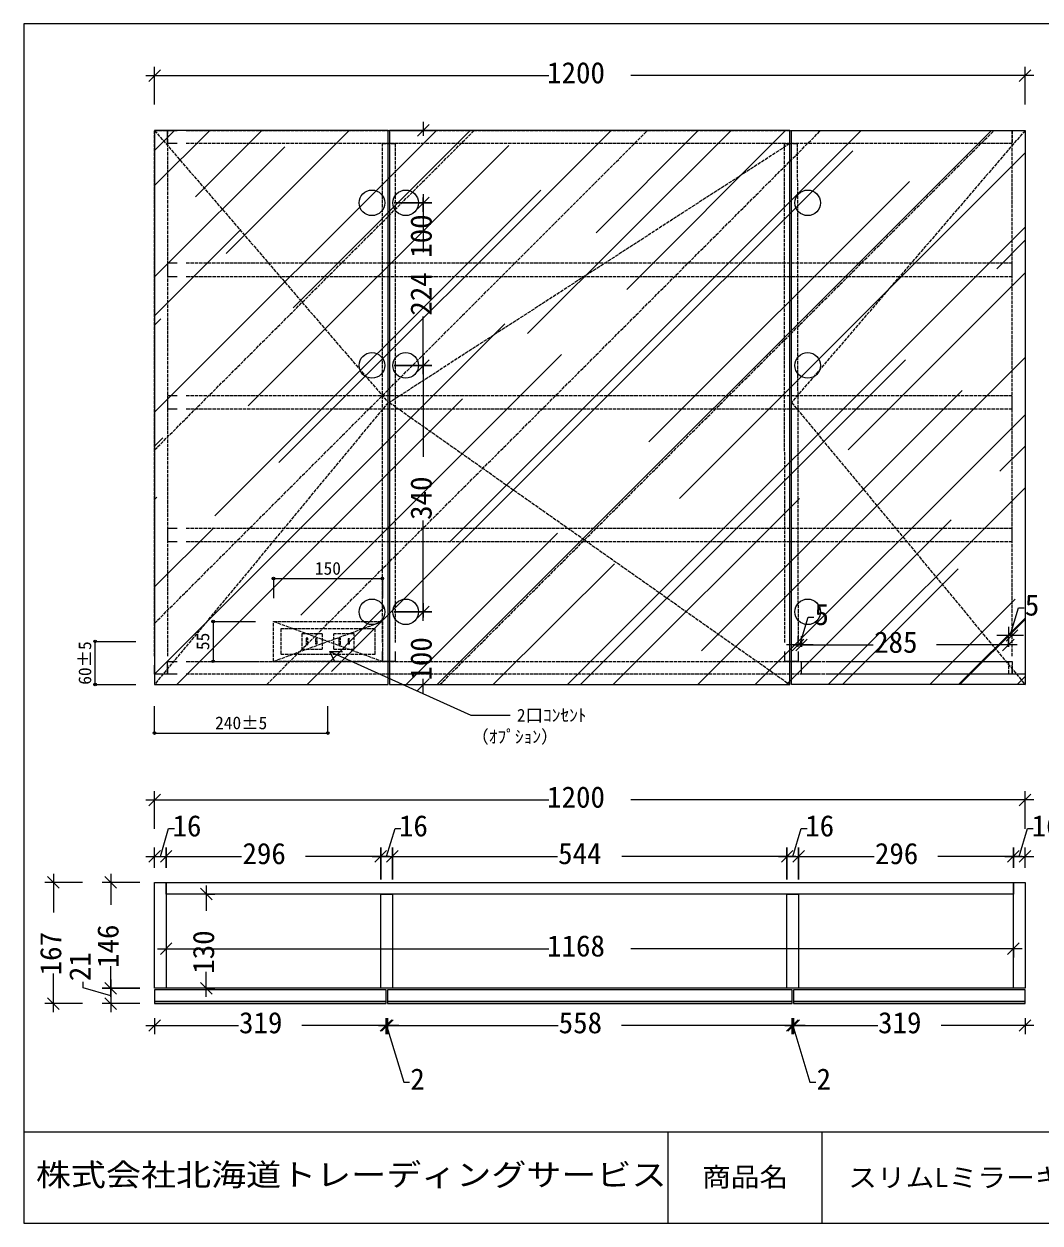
# Model space of a CAD drawing. Units: millimetres, scale not verified. Extents: x -1249 to 1249, y -827 to 827.
# Drawn here: x -1249 to 151, y -827 to 827 of the extents above; entities that cross this region are included whole.
import ezdxf
from ezdxf.enums import TextEntityAlignment as Align

# ---------------------------------------------------------------- set-up
doc = ezdxf.new("R2010")
doc.units = ezdxf.units.MM
doc.header["$LTSCALE"] = 6
doc.header["$PDMODE"] = 32
doc.header["$PDSIZE"] = 3.6
doc.linetypes.add('USER1', pattern=[1, 0.8, -0.2])
doc.layers.add('0-0_0', color=8, linetype='Continuous', lineweight=18)
doc.layers.add('0-1', color=7, linetype='Continuous', lineweight=15)
doc.styles.add('ＭＳ ゴシック', font='')
doc.styles.get('ＭＳ ゴシック').set_extended_font_data('MS Gothic')

msp = doc.modelspace()

# ---------------------------------------------------------------- linework, layer by layer
at = {"layer": '0-0_0', "color": 1}
for p, q in [((-1061.396, 763.42), (-1077.406, 747.411)), ((-1069.401, 715.391), (-1069.401, 767.423)), ((122.594, 747.411), (138.604, 763.42)), ((130.599, 715.391), (130.599, 767.423)), ((-1081.408, 755.416), (-525.799, 755.416)), ((142.607, 755.416), (-413.003, 755.416)), ((-739.019, 679.733), (-686.987, 679.733)), ((-706.999, 671.728), (-690.99, 687.738)), ((-698.994, 691.741), (-698.994, 672.092)), ((-698.994, 591.68), (-698.994, 511.995)), ((-698.994, 567.665), (-698.994, 587.314)), ((-698.994, 343.53), (-698.994, 423.214)), ((-698.994, 367.544), (-698.994, 229.642)), ((-698.994, 3.687), (-698.994, 141.953)), ((-698.994, 27.702), (-698.994, 8.053)), ((99.671, -24.694), (115.681, -8.684)), ((120.775, -8.684), (104.765, -24.694)), ((-190.322, -37.792), (-174.313, -21.783)), ((-189.595, -29.788), (-78.618, -29.788)), ((-182.318, -32.335), (-182.318, -17.78)), ((119.684, -29.788), (8.707, -29.788)), ((99.671, -37.792), (115.681, -21.783)), ((-690.99, -76.361), (-706.999, -92.371)), ((-698.994, -96.373), (-698.994, -76.361)), ((-739.019, -84.366), (-686.987, -84.366)), ((-1069.401, -283.396), (-1069.401, -231.364)), ((130.599, -283.396), (130.599, -231.364)), ((-1081.408, -243.372), (-525.799, -243.372)), ((-1061.396, -235.367), (-1077.406, -251.376)), ((142.607, -243.372), (-413.003, -243.372)), ((122.594, -251.376), (138.604, -235.367)), ((-1061.396, -313.232), (-1077.406, -329.242)), ((-1069.401, -337.247), (-1069.401, -309.23)), ((122.594, -329.242), (138.604, -313.232)), ((130.599, -337.247), (130.599, -309.23)), ((-1081.408, -321.237), (-1041.384, -321.237)), ((-1065.398, -321.237), (-949.328, -321.237)), ((-745.568, -321.237), (-861.275, -321.237)), ((-769.583, -321.237), (-729.558, -321.237)), ((-753.573, -321.237), (-513.791, -321.237)), ((-185.592, -321.237), (-425.374, -321.237)), ((-209.243, -321.237), (-169.583, -321.237)), ((-193.597, -321.237), (-77.527, -321.237)), ((126.597, -321.237), (10.527, -321.237)), ((102.582, -321.237), (142.607, -321.237)), ((-1208.758, -345.252), (-1208.758, -398.739)), ((-1129.801, -345.252), (-1129.801, -388.187)), ((-1168.734, -357.259), (-1220.765, -357.259)), ((-1200.753, -365.264), (-1216.763, -349.254)), ((-1089.777, -357.259), (-1141.808, -357.259)), ((-1121.796, -365.264), (-1137.806, -349.254)), ((-998.085, -361.261), (-998.085, -396.192)), ((-990.08, -381.273), (-1006.09, -365.264)), ((-998.085, -373.269), (-986.077, -373.269)), ((-1045.386, -440.582), (-1061.396, -456.592)), ((106.585, -456.592), (122.594, -440.582)), ((-1065.398, -448.587), (-525.799, -448.587)), ((-1053.391, -448.587), (-1053.391, -460.594)), ((126.597, -448.587), (-413.003, -448.587)), ((114.59, -448.587), (114.59, -460.594)), ((-1129.801, -515.173), (-1129.801, -472.601)), ((-1208.758, -536.276), (-1208.758, -482.789)), ((-1129.801, -491.158), (-1129.801, -536.276)), ((-1006.09, -495.161), (-990.08, -511.17)), ((-998.085, -515.173), (-998.085, -480.606)), ((-998.085, -503.165), (-986.077, -503.165)), ((-1168.734, -524.269), (-1220.765, -524.269)), ((-1216.763, -516.264), (-1200.753, -532.274)), ((-1089.777, -524.269), (-1141.808, -524.269)), ((-1137.806, -516.264), (-1121.796, -532.274)), ((-1069.401, -544.281), (-1069.401, -566.477)), ((130.599, -544.281), (130.599, -566.477)), ((-1081.408, -554.469), (-953.694, -554.469)), ((-1061.396, -546.464), (-1077.406, -562.474)), ((-738.291, -554.469), (-866.369, -554.469)), ((-760.486, -554.469), (-513.064, -554.469)), ((-178.315, -554.469), (-425.738, -554.469)), ((-200.51, -554.469), (-72.433, -554.469)), ((142.607, -554.469), (14.893, -554.469)), ((122.594, -562.474), (138.604, -546.464))]:
    msp.add_line(p, q, dxfattribs=at)
at = {"layer": '0-0_0', "color": 4}
for p, q in [((-1069.401, 603.687), (-993.355, 679.733)), ((-1069.401, 652.08), (-1041.748, 679.733)), ((-1069.401, 291.134), (-680.802, 679.733)), ((-1013.003, 588.041), (-921.311, 679.733)), ((-970.795, 509.812), (-801.238, 679.733)), ((-898.024, 221.637), (-439.928, 679.733)), ((-878.376, 435.221), (-634.228, 679.733)), ((-679.71, -84.366), (84.389, 679.733)), ((-662.973, 112.117), (-95.356, 679.733)), ((-555.271, 399.563), (-274.737, 679.733)), ((-460.668, 538.557), (-319.856, 679.733)), ((-418.461, 460.328), (-199.419, 679.733)), ((-1069.401, 477.793), (-890.019, 657.174)), ((-940.232, 299.867), (-581.105, 658.993)), ((-825.617, -66.537), (-106.999, 651.716)), ((-345.689, 172.153), (130.599, 648.805)), ((-986.077, 148.138), (-537.078, 597.138)), ((-388.261, 250.382), (-28.77, 609.509)), ((-499.965, -84.366), (130.599, 546.198)), ((-1069.401, 423.942), (-950.419, 542.923)), ((91.667, 489.072), (130.599, 528.369)), ((-113.185, 239.466), (130.599, 483.251)), ((-1069.401, 411.207), (-1060.668, 419.939)), ((-1069.401, -70.176), (-586.563, 413.026)), ((-867.824, 11.328), (-508.333, 370.819)), ((-320.583, -84.366), (130.599, 366.816)), ((-482.136, -84.366), (-34.228, 363.542)), ((-315.489, -37.792), (44.001, 321.334)), ((-1038.837, -84.366), (-644.78, 309.691)), ((-241.262, -84.366), (130.599, 287.496)), ((-1069.401, 244.197), (-1058.121, 255.84)), ((96.033, 209.994), (130.599, 244.56)), ((-140.838, -84.366), (130.599, 187.071)), ((-1069.401, 170.698), (-1066.126, 173.972)), ((-437.017, -84.366), (-180.498, 172.153)), ((-198.327, -84.366), (28.719, 142.681)), ((-1069.401, 50.261), (-987.897, 131.765)), ((-722.645, -84.366), (-513.791, 124.488)), ((-602.572, -84.366), (-435.562, 82.28)), ((-121.19, -84.366), (38.544, 75.367)), ((-0.753, -84.366), (116.773, 33.16)), ((-859.091, -84.366), (-752.845, 22.244)), ((38.907, -84.366), (130.599, 7.326)), ((40.727, -84.366), (130.599, 5.506)), ((119.684, -84.366), (130.599, -73.45))]:
    msp.add_line(p, q, dxfattribs=at)
at = {"layer": '0-0_0', "color": 4, "linetype": 'USER1'}
for p, q in [((-1069.401, 239.103), (-628.77, 679.733)), ((-1069.401, 0.049), (-389.716, 679.733)), ((-914.762, -84.366), (-151.026, 679.733)), ((-676.071, -84.366), (88.028, 679.733))]:
    msp.add_line(p, q, dxfattribs=at)
at = {"layer": '0-0_0', "color": 7}
for p, q in [((-1249.379, -701.329), (1248.863, -701.329)), ((-361.932, -701.329), (-361.932, -826.86))]:
    msp.add_line(p, q, dxfattribs=at)
at = {"layer": '0-0_0', "color": 7, "lineweight": 15}
msp.add_line((-149.768, -701.329), (-149.768, -826.86), dxfattribs=at)
at = {"layer": '0-0_0', "color": 7}
for points in [[(-1249.379, -826.86), (1248.863, -826.86), (1248.863, 826.506), (-1249.379, 826.506)], [(-1069.401, -84.366), (-747.387, -84.366), (-747.387, 679.733), (-1069.401, 679.733)], [(-745.568, -84.366), (-193.597, -84.366), (-193.597, 679.733), (-745.568, 679.733)], [(130.599, -84.366), (-191.414, -84.366), (-191.414, 679.733), (130.599, 679.733)], [(-1069.401, -357.259), (-1053.391, -357.259), (-1053.391, -503.165), (-1069.401, -503.165)], [(-1069.401, -357.259), (130.599, -357.259), (130.599, -503.165), (-1069.401, -503.165)], [(-1053.391, -357.259), (114.59, -357.259), (114.59, -373.269), (-1053.391, -373.269)], [(114.59, -357.259), (130.599, -357.259), (130.599, -503.165), (114.59, -503.165)], [(-757.575, -373.269), (-741.566, -373.269), (-741.566, -503.165), (-757.575, -503.165)], [(-197.6, -373.269), (-181.59, -373.269), (-181.59, -503.165), (-197.6, -503.165)], [(-750.298, -505.349), (-1069.401, -505.349), (-1069.401, -521.358), (-750.298, -521.358), (-1069.401, -521.358), (-1069.401, -524.269), (-750.298, -524.269)], [(-190.322, -505.349), (-748.479, -505.349), (-748.479, -524.269), (-190.322, -524.269)], [(-188.503, -524.269), (130.599, -524.269), (130.599, -521.358), (-188.503, -521.358), (130.599, -521.358), (130.599, -505.349), (-188.503, -505.349)]]:
    msp.add_lwpolyline(points, close=True, dxfattribs=at)
at = {"layer": '0-0_0', "color": 7, "linetype": 'USER1', "lineweight": 15}
for points in [[(-1069.401, -45.433), (-1069.401, 679.733), (-1051.572, 679.733), (-1051.572, -45.433)], [(-1069.401, 679.733), (-747.387, 304.597), (-1069.401, -84.366)], [(-1025.738, 679.733), (112.77, 679.733), (112.77, 661.54), (-1025.738, 661.54)], [(130.599, 679.733), (-191.414, 304.597), (130.599, -84.366)], [(112.77, -45.433), (112.77, 679.733), (130.599, 679.733), (130.599, -45.433)], [(-755.392, -26.513), (-755.392, 661.54), (-737.563, 661.54), (-737.563, -26.513)], [(-193.597, 661.54), (-745.568, 304.597), (-193.597, -84.366)], [(-200.51, -26.513), (-201.238, 661.54), (-183.409, 661.54), (-182.318, -26.513)], [(-1025.738, 478.52), (112.77, 478.52), (112.77, 496.713), (-1025.738, 496.713)], [(-1025.738, 295.864), (112.77, 295.864), (112.77, 313.693), (-1025.738, 313.693)], [(-1025.738, 112.844), (112.77, 112.844), (112.77, 130.673), (-1025.738, 130.673)], [(-1025.738, -52.347), (112.77, -52.347), (112.77, -70.176), (-1025.738, -70.176)], [(-141.202, -52.347), (107.676, -52.347), (107.676, -70.176), (-141.202, -70.176)]]:
    msp.add_lwpolyline(points, dxfattribs=at)
at = {"layer": '0-0_0', "color": 7, "lineweight": 15}
for points in [[(-1038.109, 661.54), (-1051.572, 661.54), (-1051.572, 679.733), (-1038.109, 679.733)], [(-1038.109, 496.713), (-1051.572, 496.713), (-1051.572, 478.52), (-1038.109, 478.52)], [(-1038.109, 313.693), (-1051.572, 313.693), (-1051.572, 295.864), (-1038.109, 295.864)], [(-1038.109, 130.673), (-1051.572, 130.673), (-1051.572, 112.844), (-1038.109, 112.844)], [(-737.563, -38.884), (-737.563, -52.347), (-755.392, -52.347), (-755.392, -38.884)], [(-182.318, -38.884), (-182.318, -52.347), (-200.51, -52.347), (-200.51, -38.884)], [(-1051.572, -57.805), (-1051.572, -70.176), (-1069.401, -70.176), (-1069.401, -57.805)], [(-1038.109, -70.176), (-1051.572, -70.176), (-1051.572, -52.347), (-1038.109, -52.347)], [(-153.573, -70.176), (-177.587, -70.176), (-177.587, -52.347), (-153.573, -52.347)], [(130.599, -57.805), (130.599, -70.176), (112.77, -70.176), (112.77, -57.805)]]:
    msp.add_lwpolyline(points, dxfattribs=at)
at = {"layer": '0-0_0', "color": 1}
for points in [[(-686.987, 579.673), (-739.019, 579.673), (-686.987, 579.673)], [(-690.99, 587.677), (-706.999, 571.668), (-690.99, 587.677)], [(-686.987, 355.537), (-739.019, 355.537), (-686.987, 355.537)], [(-690.99, 363.542), (-706.999, 347.532), (-690.99, 363.542)], [(-690.99, 23.699), (-706.999, 7.69), (-690.99, 23.699)], [(110.223, -16.689), (121.503, 21.516), (129.508, 21.516)], [(-686.987, 15.694), (-739.019, 15.694), (-686.987, 15.694)], [(-179.771, -29.788), (-168.491, 8.417), (-160.486, 8.417)], [(107.676, -4.682), (107.676, -32.335), (107.676, -17.78)], [(128.416, -16.689), (112.77, -16.689), (112.77, -4.682)], [(-161.578, -29.788), (-177.587, -29.788), (-182.318, -29.788), (-198.327, -29.788)], [(-185.592, -37.792), (-169.583, -21.783), (-185.592, -37.792)], [(-177.587, -17.78), (-177.587, -32.335), (-177.587, -17.78)], [(112.77, -16.689), (107.676, -16.689), (91.667, -16.689)], [(-1061.396, -321.237), (-1050.116, -283.032), (-1042.111, -283.032)], [(-749.57, -321.237), (-737.927, -283.032), (-729.922, -283.032)], [(-189.595, -321.237), (-177.951, -283.032), (-169.946, -283.032)], [(122.594, -321.237), (133.874, -283.032), (141.879, -283.032)], [(-1061.396, -329.242), (-1045.386, -313.232), (-1061.396, -329.242)], [(-1053.391, -309.23), (-1053.391, -337.247), (-1053.391, -309.23)], [(-765.58, -329.242), (-749.57, -313.232), (-765.58, -329.242)], [(-757.575, -309.23), (-757.575, -353.256), (-757.575, -309.23)], [(-749.57, -329.242), (-733.561, -313.232), (-749.57, -329.242)], [(-741.566, -309.23), (-741.566, -353.256), (-741.566, -309.23)], [(-205.241, -329.242), (-189.595, -313.232), (-205.241, -329.242)], [(-197.6, -309.23), (-197.6, -353.256), (-197.6, -309.23)], [(-189.595, -329.242), (-173.585, -313.232), (-189.595, -329.242)], [(-181.59, -309.23), (-181.59, -353.256), (-181.59, -309.23)], [(106.585, -329.242), (122.594, -313.232), (106.585, -329.242)], [(114.59, -309.23), (114.59, -337.247), (114.59, -309.23)], [(-1129.801, -513.717), (-1168.006, -502.438), (-1168.006, -494.433)], [(-1137.806, -495.161), (-1121.796, -511.17), (-1137.806, -495.161)], [(-1141.808, -503.165), (-1089.777, -503.165), (-1141.808, -503.165)], [(-750.298, -566.477), (-750.298, -544.281), (-750.298, -566.477)], [(-748.479, -566.477), (-748.479, -544.281), (-748.479, -566.477)], [(-190.322, -566.477), (-190.322, -544.281), (-190.322, -566.477)], [(-188.503, -566.477), (-188.503, -544.281), (-188.503, -566.477)], [(-732.469, -554.469), (-748.479, -554.469), (-750.298, -554.469), (-766.308, -554.469)], [(-742.293, -546.464), (-758.303, -562.474), (-742.293, -546.464)], [(-756.484, -562.474), (-740.474, -546.464), (-756.484, -562.474)], [(-749.57, -554.469), (-725.92, -632.698), (-717.915, -632.698)], [(-172.493, -554.469), (-188.503, -554.469), (-190.322, -554.469), (-206.332, -554.469)], [(-182.318, -546.464), (-198.327, -562.474), (-182.318, -546.464)], [(-196.508, -562.474), (-180.498, -546.464), (-196.508, -562.474)], [(-189.595, -554.469), (-165.944, -632.698), (-157.939, -632.698)]]:
    msp.add_lwpolyline(points, dxfattribs=at)
at = {"layer": '0-0_0', "color": 7}
msp.add_lwpolyline([(-190.322, -521.358), (-748.479, -521.358), (-190.322, -521.358)], dxfattribs=at)
for centre in [(-769.765, 579.855), (-723.191, 579.855), (-169.037, 579.855), (-769.765, 355.719), (-723.191, 355.719), (-169.037, 355.719), (-769.765, 15.876), (-723.191, 15.876), (-169.037, 15.876)]:
    msp.add_circle(centre, 17.647, dxfattribs=at)
at = {"layer": '0-1', "color": 4, "lineweight": 9}
for p, q in [((-905.392, 61.794), (-755.392, 61.794)), ((-905.392, 61.794), (-905.392, 34.906)), ((-755.392, 61.794), (-755.392, 34.906)), ((-988.767, 2.653), (-988.767, -52.347)), ((-988.767, 2.653), (-930.333, 2.653)), ((-1151.398, -84.366), (-1151.398, -24.847)), ((-1151.398, -24.847), (-1095.069, -24.847)), ((-988.767, -52.347), (-930.333, -52.347)), ((-1151.398, -84.366), (-1095.069, -84.366)), ((-1069.401, -151.253), (-1069.401, -114.347)), ((-830.392, -151.253), (-830.392, -114.347)), ((-1069.401, -151.253), (-830.392, -151.253))]:
    msp.add_line(p, q, dxfattribs=at)
at = {"layer": '0-1', "linetype": 'USER1'}
for p, q in [((-905.392, 2.653), (-755.392, -52.347)), ((-905.392, -52.347), (-755.392, 2.653)), ((-866.392, -14.347), (-866.392, -35.347)), ((-838.392, -14.347), (-866.392, -14.347)), ((-838.392, -14.347), (-838.392, -35.347)), ((-822.392, -35.347), (-822.392, -14.347)), ((-794.392, -14.347), (-822.392, -14.347)), ((-794.392, -35.347), (-794.392, -14.347)), ((-866.392, -35.347), (-838.392, -35.347)), ((-822.392, -35.347), (-794.392, -35.347))]:
    msp.add_line(p, q, dxfattribs=at)
at = {"layer": '0-1'}
for p, q in [((-827.805, -38.94), (-810.343, -38.94)), ((-821.256, -52.037), (-827.805, -38.94)), ((-827.805, -38.94), (-633.333, -126.642)), ((-633.333, -126.642), (-579.329, -126.642))]:
    msp.add_line(p, q, dxfattribs=at)
at = {"layer": '0-1', "linetype": 'USER1'}
for points in [[(-755.392, -52.347), (-905.392, -52.347), (-905.392, 2.653), (-755.392, 2.653)], [(-765.392, -42.347), (-765.392, -7.347), (-895.392, -7.347), (-895.392, -42.347)]]:
    msp.add_lwpolyline(points, close=True, dxfattribs=at)
at = {"layer": '0-1', "linetype": 'USER1', "lineweight": 18}
for points in [[(-858.142, -29.197), (-858.142, -20.497), (-860.342, -20.497), (-860.342, -29.197)], [(-845.442, -28.347), (-845.442, -21.347), (-847.642, -21.347), (-847.642, -28.347)], [(-813.142, -29.197), (-813.142, -20.497), (-815.342, -20.497), (-815.342, -29.197)], [(-800.442, -28.347), (-800.442, -21.347), (-802.642, -21.347), (-802.642, -28.347)]]:
    msp.add_lwpolyline(points, close=True, dxfattribs=at)
at = {"layer": '0-1', "color": 6}
for p in [(-905.392, 61.794), (-755.392, 61.794), (-988.767, 2.653), (-1151.398, -24.847), (-988.767, -52.347), (-1151.398, -84.366), (-1069.401, -151.253), (-830.392, -151.253)]:
    msp.add_point(p, dxfattribs=at)

# ---------------------------------------------------------------- texts
at = {"layer": '0-0_0', "color": 7, "style": 'ＭＳ ゴシック'}
for s, p in [('1200', (-528.346, 735.843)), ('5', (130.235, 1.944)), ('5', (-159.758, -11.155)), ('285', (-77.527, -49.36)), ('1200', (-528.346, -262.944)), ('16', (-1044.658, -302.604)), ('16', (-732.469, -302.604)), ('16', (-172.493, -302.604)), ('16', (139.696, -302.604)), ('296', (-948.236, -340.809)), ('544', (-513.064, -340.809)), ('296', (-76.435, -340.809)), ('1168', (-528.346, -468.159)), ('319', (-952.966, -574.041)), ('558', (-512.336, -574.041)), ('319', (-72.069, -574.041)), ('2', (-716.823, -651.83)), ('2', (-156.848, -651.83))]:
    msp.add_text(s, height=29.33, dxfattribs=at).set_placement(p, align=Align.BOTTOM_LEFT)
for s, p in [('224 100', (-678.565, 424.306)), ('340', (-678.565, 142.681)), ('100', (-678.565, -78.908)), ('167', (-1189.186, -485.336)), ('146', (-1110.229, -475.148)), ('130', (-978.513, -483.153)), ('21', (-1148.874, -493.341))]:
    msp.add_text(s, height=29.33, rotation=90, dxfattribs=at).set_placement(p, align=Align.BOTTOM_LEFT)
at = {"layer": '0-0_0', "color": 2, "style": 'ＭＳ ゴシック', "width": 1.15}
msp.add_text('株式会社北海道トレーディングサービス', height=30.79, dxfattribs=at).set_placement((-1233.01, -784.925), align=Align.BOTTOM_LEFT)
at = {"layer": '0-0_0', "color": 3, "style": 'ＭＳ ゴシック', "width": 1.1}
for s, p in [('商品名', (-314.704, -784.46)), ('スリムLミラーキャビネット', (-113.262, -785.282))]:
    msp.add_text(s, height=26.39, dxfattribs=at).set_placement(p, align=Align.BOTTOM_LEFT)
at = {"layer": '0-1', "style": 'ＭＳ ゴシック'}
for s, p in [('150', (-848.392, 61.794)), ('240±5', (-985.896, -151.253)), ('2口ｺﾝｾﾝﾄ', (-569.888, -140.75)), ('（ｵﾌﾟｼｮﾝ）', (-632.665, -170.299))]:
    msp.add_text(s, height=17.6, dxfattribs=at).set_placement(p, align=Align.BOTTOM_LEFT)
for s, p in [('55', (-988.767, -36.847)), ('60±5', (-1151.398, -84.606))]:
    msp.add_text(s, height=17.6, rotation=90, dxfattribs=at).set_placement(p, align=Align.BOTTOM_LEFT)

doc.saveas('drawing.dxf')
